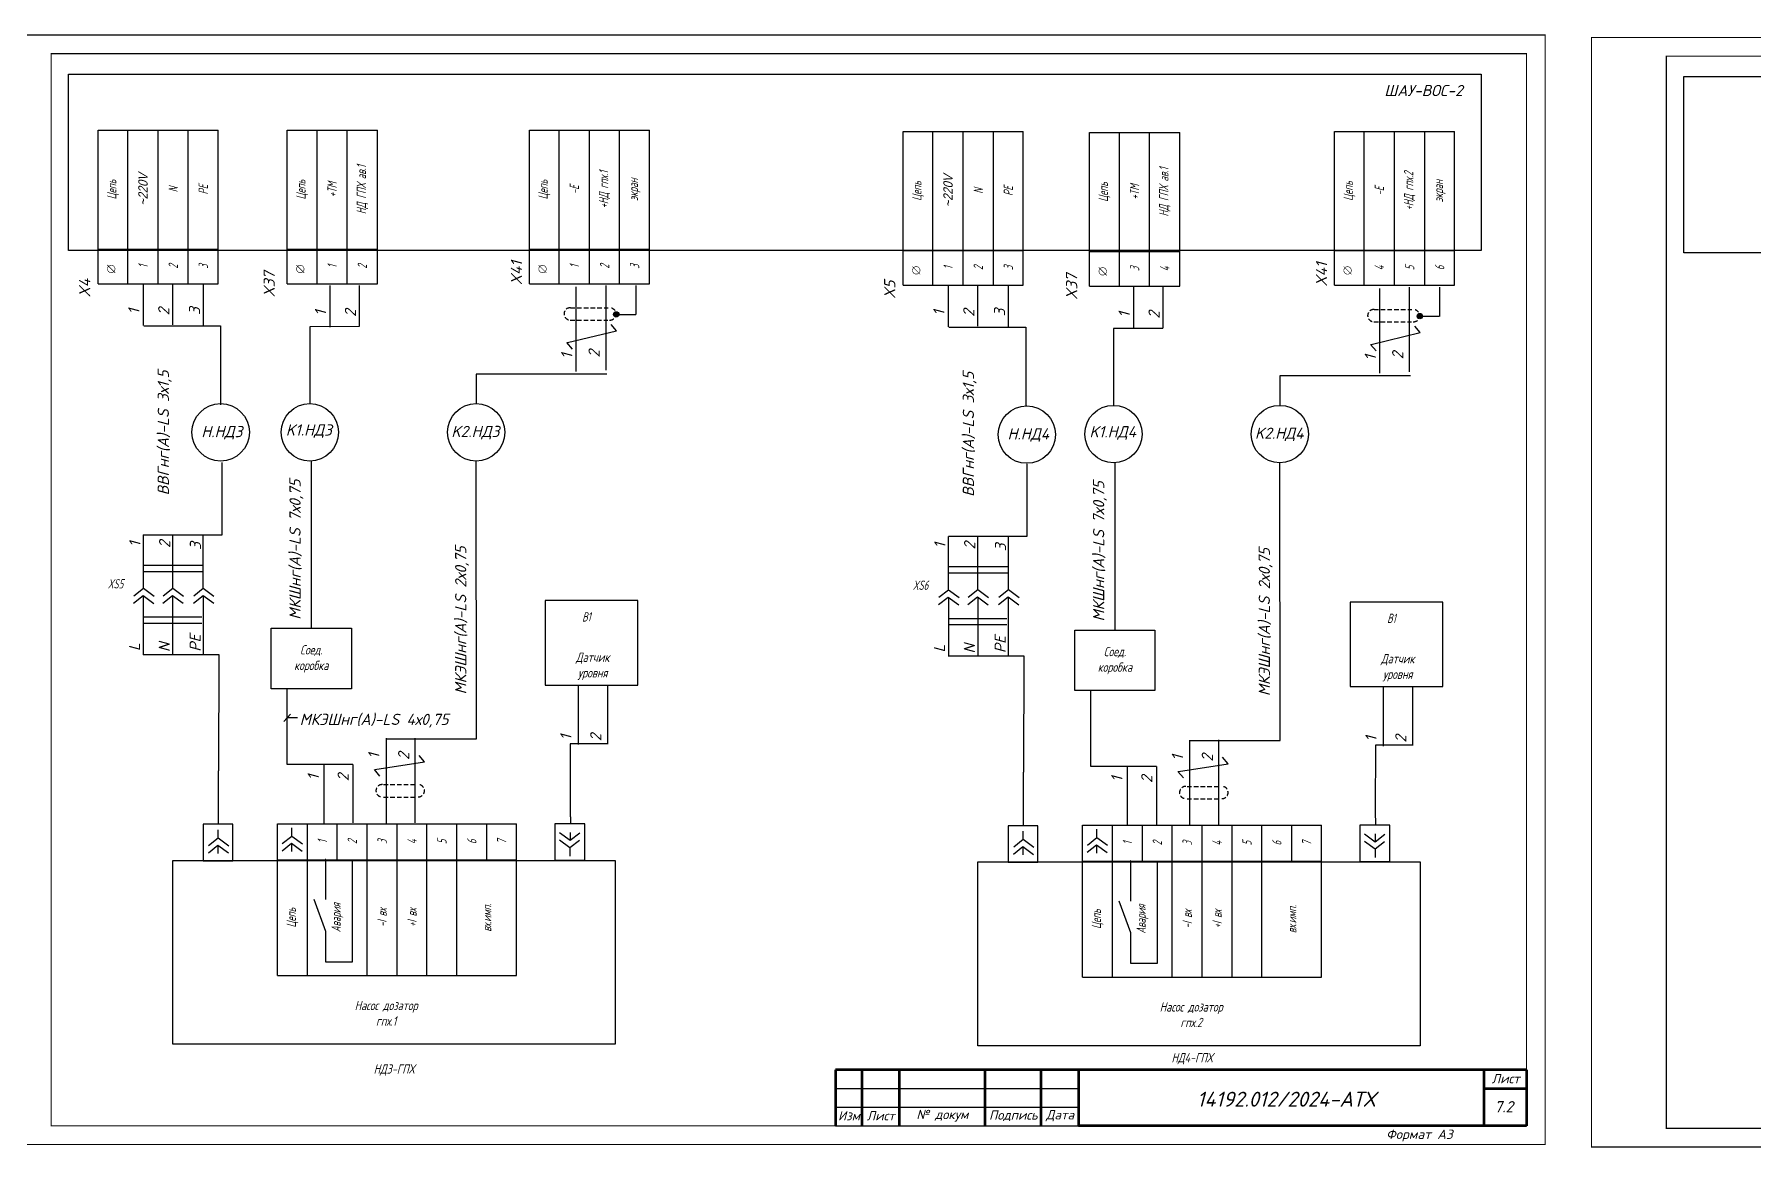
# Model space of a CAD drawing. Header units: millimetres. Extents: x 1510 to 10524, y 7125 to 13164.
# Drawn here: x 3876.2 to 4336.5, y 8695 to 8993 of the extents above; entities that cross this region are included whole.
import ezdxf
from ezdxf.enums import TextEntityAlignment as Align

# ---------------------------------------------------------------- set-up
doc = ezdxf.new("R2010")
doc.units = ezdxf.units.MM
doc.header["$LTSCALE"] = 4
doc.set_wipeout_variables(frame=1)
for name, pattern in [('ACAD_ISO02W100', [15, 12, -3]), ('DASHED', [0.75, 0.5, -0.25]), ('SolidLine', [0])]:
    doc.linetypes.add(name, pattern=pattern)
for name, color, linetype in [('G', 5, 'Continuous'), ('SYMS', 7, 'Continuous'), ('Вспомогательная', 1, 'Continuous'), ('Текст', 2, 'Continuous')]:
    doc.layers.add(name, color=color, linetype=linetype)
doc.layers.add('SHTAMP', color=7, linetype='SolidLine', lineweight=25)
doc.layers.add('Основеая', color=5, linetype='Continuous', lineweight=60)
doc.styles.add('ISOCPEUR', font='isocpeui.ttf')
doc.styles.add('Simplex00.10.00', font='simplex.shx')
doc.styles.add('Simplex25.085.15', font='', dxfattribs={"width": 0.85, "oblique": 15, "height": 2.5})
doc.styles.add('ГОСТ', font='isocpeur.ttf', dxfattribs={"oblique": 15})
doc.styles.get('Simplex25.085.15').set_extended_font_data('GOST type A')

# ---------------------------------------------------------------- blocks, each defined once
blk = doc.blocks.new('Формат А3')
at = {"color": 0, "linetype": 'Continuous', "const_width": 0.3}
for points in [[(-420, 297), (0, 297), (0, 0), (-420, 0)], [(-400, 5), (-400, 292), (-5, 292), (-5, 5)]]:
    blk.add_lwpolyline(points, close=True, dxfattribs=at)
at = {"color": 0, "linetype": 'Continuous', "style": 'Simplex00.10.00', "oblique": 15}
blk.add_text('Формат А3', height=2.5, dxfattribs=at).set_placement((-33.67, 2.75), align=Align.MIDDLE_CENTER)
blk = doc.blocks.new('*T278')
at = {"color": 0, "linetype": 'ByBlock', "lineweight": -2, "transparency": 16777216}
for p, q in [((0, 0), (0, 41.14)), ((0, 41.14), (32.16, 41.14)), ((8, 0), (8, 41.14)), ((16.08, 0), (16.08, 41.14)), ((24.16, 0), (24.16, 41.14)), ((32.16, 0), (32.16, 41.14)), ((0, 9.29), (32.16, 9.29))]:
    blk.add_line(p, q, dxfattribs=at)
at = {"color": 0, "lineweight": -2, "transparency": 16777216}
blk.add_line((0, 0), (32.16, 0), dxfattribs=at)
at = {"color": 0, "linetype": 'Continuous', "lineweight": -2, "transparency": 16777216, "char_height": 2.5, "attachment_point": 5, "rotation": 90, "style": 'Simplex25.085.15'}
for s, insert, width in [('Цепь', (4, 25.21), 28.8496), ('{\\fArial|b0|i0|c0|p34;~220V}', (12.04, 25.21), 28.8496), ('N', (20.12, 25.21), 28.8496), ('РЕ', (28.16, 25.21), 28.8496), ('1', (12.04, 4.64), 6.286), ('2', (20.12, 4.64), 6.286), ('3', (28.16, 4.64), 6.286)]:
    blk.add_mtext(s, dxfattribs=dict(at, insert=insert, width=width))
blk = doc.blocks.new('Клеммное соединение')
at = {"linetype": 'Continuous'}
blk.add_wipeout([(0, -1), (-0.44, -0.9), (-0.6, -0.8), (-0.71, -0.7), (-0.8, -0.6), (-0.87, -0.5), (-0.92, -0.4), (-0.95, -0.3), (-0.98, -0.2), (-0.99, -0.1), (-0.99, 0), (-0.99, 0.1), (-0.98, 0.2), (-0.95, 0.3), (-0.92, 0.4), (-0.87, 0.5), (-0.8, 0.6), (-0.71, 0.7), (-0.6, 0.8), (-0.44, 0.9), (0, 1), (0.44, 0.9), (0.6, 0.8), (0.71, 0.7), (0.8, 0.6), (0.87, 0.5), (0.92, 0.4), (0.95, 0.3), (0.98, 0.2), (0.99, 0.1), (1, 0), (0.99, -0.1), (0.98, -0.2), (0.95, -0.3), (0.92, -0.4), (0.87, -0.5), (0.8, -0.6), (0.71, -0.7), (0.6, -0.8), (0.44, -0.9)], dxfattribs=at)
at = {"color": 0, "linetype": 'Continuous', "lineweight": -2, "const_width": 0.15}
blk.add_lwpolyline([(-1.06, -1.06), (1.06, 1.06)], dxfattribs=at)
blk.add_lwpolyline([(-1, 0, 1), (1, 0, 1)], format="xyb", close=True, dxfattribs=at)
blk = doc.blocks.new('*T279')
at = {"color": 0, "linetype": 'ByBlock', "lineweight": -2, "transparency": 16777216}
for p, q in [((0, 0), (0, 40.67)), ((0, 40.67), (64, 40.67)), ((8, 0), (8, 40.67)), ((16, 31), (16, 40.67)), ((24, 0), (24, 40.67)), ((32, 0), (32, 40.67)), ((40, 0), (40, 40.67)), ((48, 0), (48, 40.67)), ((56, 31), (56, 40.67)), ((64, 0), (64, 40.67)), ((0, 31), (64, 31)), ((8, 0), (64, 0))]:
    blk.add_line(p, q, dxfattribs=at)
at = {"color": 0, "lineweight": -2, "transparency": 16777216}
blk.add_line((0, 0), (8, 0), dxfattribs=at)
at = {"color": 0, "linetype": 'Continuous', "lineweight": -2, "transparency": 16777216, "char_height": 2.5, "attachment_point": 5, "rotation": 90, "style": 'Simplex25.085.15'}
for s, insert, width in [('2', (20, 35.83), 6.6745), ('3', (28, 35.83), 6.6745), ('5', (44, 35.83), 6.6745), ('7', (60, 35.83), 6.6745), ('1', (12, 35.83), 6.6745), ('4', (36, 35.83), 6.6745), ('6', (52, 35.83), 6.6745), ('Авария', (16, 15.5), 27.9958), ('-I вх', (28, 15.5), 27.9958), ('+I вх', (36, 15.5), 27.9958), ('вх.имп.', (56, 15.5), 27.9958), ('Цепь', (4, 15.5), 27.9958)]:
    blk.add_mtext(s, dxfattribs=dict(at, insert=insert, width=width))
blk = doc.blocks.new('*T280')
at = {"color": 0, "linetype": 'ByBlock', "lineweight": -2, "transparency": 16777216}
for p, q in [((0, 0), (0, 41.14)), ((0, 41.14), (24.16, 41.14)), ((8, 0), (8, 41.14)), ((16.08, 0), (16.08, 41.14)), ((24.16, 0), (24.16, 41.14)), ((0, 9.29), (24.16, 9.29))]:
    blk.add_line(p, q, dxfattribs=at)
at = {"color": 0, "lineweight": -2, "transparency": 16777216}
blk.add_line((0, 0), (24.16, 0), dxfattribs=at)
at = {"color": 0, "linetype": 'Continuous', "lineweight": -2, "transparency": 16777216, "char_height": 2.5, "attachment_point": 5, "rotation": 90, "style": 'Simplex25.085.15'}
for s, insert, width in [('Цепь', (4, 25.21), 28.8496), ('+ТМ', (12.04, 25.21), 28.8496), ('НД ГПХ ав.1', (20.12, 25.21), 28.8496), ('1', (12.04, 4.64), 6.286), ('2', (20.12, 4.64), 6.286)]:
    blk.add_mtext(s, dxfattribs=dict(at, insert=insert, width=width))
blk = doc.blocks.new('*T281')
at = {"color": 0, "linetype": 'ByBlock', "lineweight": -2, "transparency": 16777216}
for p, q in [((0, 0), (0, 41.14)), ((0, 41.14), (32.16, 41.14)), ((8, 0), (8, 41.14)), ((16.08, 0), (16.08, 41.14)), ((24.16, 0), (24.16, 41.14)), ((32.16, 0), (32.16, 41.14)), ((0, 9.29), (32.16, 9.29))]:
    blk.add_line(p, q, dxfattribs=at)
at = {"color": 0, "lineweight": -2, "transparency": 16777216}
blk.add_line((0, 0), (32.16, 0), dxfattribs=at)
at = {"color": 0, "linetype": 'Continuous', "lineweight": -2, "transparency": 16777216, "char_height": 2.5, "attachment_point": 5, "rotation": 90, "style": 'Simplex25.085.15'}
for s, insert, width in [('Цепь', (4, 25.21), 28.8496), ('+НД гпх.1', (20.12, 25.21), 28.8496), ('экран', (28.16, 25.21), 28.8496), ('-E', (12.04, 25.21), 28.8496), ('1', (12.04, 4.64), 6.286), ('2', (20.12, 4.64), 6.286), ('3', (28.16, 4.64), 6.286)]:
    blk.add_mtext(s, dxfattribs=dict(at, insert=insert, width=width))
blk = doc.blocks.new('WDDOT')
for radius in [0.72, 0.449, 0.223]:
    blk.add_circle((0, 0), radius)
blk = doc.blocks.new('*T282')
at = {"color": 0, "linetype": 'ByBlock', "lineweight": -2, "transparency": 16777216}
for p, q in [((0, 0), (0, 41.14)), ((0, 41.14), (32.16, 41.14)), ((8, 0), (8, 41.14)), ((16.08, 0), (16.08, 41.14)), ((24.16, 0), (24.16, 41.14)), ((32.16, 0), (32.16, 41.14)), ((0, 9.29), (32.16, 9.29))]:
    blk.add_line(p, q, dxfattribs=at)
at = {"color": 0, "lineweight": -2, "transparency": 16777216}
blk.add_line((0, 0), (32.16, 0), dxfattribs=at)
at = {"color": 0, "linetype": 'Continuous', "lineweight": -2, "transparency": 16777216, "char_height": 2.5, "attachment_point": 5, "rotation": 90, "style": 'Simplex25.085.15'}
for s, insert, width in [('Цепь', (4, 25.21), 28.8496), ('{\\fArial|b0|i0|c0|p34;~220V}', (12.04, 25.21), 28.8496), ('N', (20.12, 25.21), 28.8496), ('РЕ', (28.16, 25.21), 28.8496), ('1', (12.04, 4.64), 6.286), ('2', (20.12, 4.64), 6.286), ('3', (28.16, 4.64), 6.286)]:
    blk.add_mtext(s, dxfattribs=dict(at, insert=insert, width=width))
blk = doc.blocks.new('*T283')
at = {"color": 0, "linetype": 'ByBlock', "lineweight": -2, "transparency": 16777216}
for p, q in [((0, 0), (0, 40.67)), ((0, 40.67), (64, 40.67)), ((8, 0), (8, 40.67)), ((16, 31), (16, 40.67)), ((24, 0), (24, 40.67)), ((32, 0), (32, 40.67)), ((40, 0), (40, 40.67)), ((48, 0), (48, 40.67)), ((56, 31), (56, 40.67)), ((64, 0), (64, 40.67)), ((0, 31), (64, 31)), ((8, 0), (64, 0))]:
    blk.add_line(p, q, dxfattribs=at)
at = {"color": 0, "lineweight": -2, "transparency": 16777216}
blk.add_line((0, 0), (8, 0), dxfattribs=at)
at = {"color": 0, "linetype": 'Continuous', "lineweight": -2, "transparency": 16777216, "char_height": 2.5, "attachment_point": 5, "rotation": 90, "style": 'Simplex25.085.15'}
for s, insert, width in [('2', (20, 35.83), 6.6745), ('3', (28, 35.83), 6.6745), ('5', (44, 35.83), 6.6745), ('7', (60, 35.83), 6.6745), ('1', (12, 35.83), 6.6745), ('4', (36, 35.83), 6.6745), ('6', (52, 35.83), 6.6745), ('Авария', (16, 15.5), 27.9958), ('-I вх', (28, 15.5), 27.9958), ('+I вх', (36, 15.5), 27.9958), ('вх.имп.', (56, 15.5), 27.9958), ('Цепь', (4, 15.5), 27.9958)]:
    blk.add_mtext(s, dxfattribs=dict(at, insert=insert, width=width))
blk = doc.blocks.new('*T284')
at = {"color": 0, "linetype": 'ByBlock', "lineweight": -2, "transparency": 16777216}
for p, q in [((0, 0), (0, 41.14)), ((0, 41.14), (32.16, 41.14)), ((8, 0), (8, 41.14)), ((16.08, 0), (16.08, 41.14)), ((24.16, 0), (24.16, 41.14)), ((32.16, 0), (32.16, 41.14)), ((0, 9.29), (32.16, 9.29))]:
    blk.add_line(p, q, dxfattribs=at)
at = {"color": 0, "lineweight": -2, "transparency": 16777216}
blk.add_line((0, 0), (32.16, 0), dxfattribs=at)
at = {"color": 0, "linetype": 'Continuous', "lineweight": -2, "transparency": 16777216, "char_height": 2.5, "attachment_point": 5, "rotation": 90, "style": 'Simplex25.085.15'}
for s, insert, width in [('Цепь', (4, 25.21), 28.8496), ('+НД гпх.2', (20.12, 25.21), 28.8496), ('экран', (28.16, 25.21), 28.8496), ('-E', (12.04, 25.21), 28.8496), ('4', (12.04, 4.64), 6.286), ('5', (20.12, 4.64), 6.286), ('6', (28.16, 4.64), 6.286)]:
    blk.add_mtext(s, dxfattribs=dict(at, insert=insert, width=width))
blk = doc.blocks.new('*T417')
at = {"color": 0, "linetype": 'ByBlock', "lineweight": -2, "transparency": 16777216}
for p, q in [((0, 0), (0, 41.14)), ((0, 41.14), (24.16, 41.14)), ((8, 0), (8, 41.14)), ((16.08, 0), (16.08, 41.14)), ((24.16, 0), (24.16, 41.14)), ((0, 9.29), (24.16, 9.29))]:
    blk.add_line(p, q, dxfattribs=at)
at = {"color": 0, "lineweight": -2, "transparency": 16777216}
blk.add_line((0, 0), (24.16, 0), dxfattribs=at)
at = {"color": 0, "linetype": 'Continuous', "lineweight": -2, "transparency": 16777216, "char_height": 2.5, "attachment_point": 5, "rotation": 90, "style": 'Simplex25.085.15'}
for s, insert, width in [('Цепь', (4, 25.21), 28.8496), ('+ТМ', (12.04, 25.21), 28.8496), ('НД ГПХ ав.1', (20.12, 25.21), 28.8496), ('3', (12.04, 4.64), 6.286), ('4', (20.12, 4.64), 6.286)]:
    blk.add_mtext(s, dxfattribs=dict(at, insert=insert, width=width))

msp = doc.modelspace()

# ---------------------------------------------------------------- linework, layer by layer
at = {"linetype": 'DASHED', "ltscale": 0.6}
for p, q in [((4019.71, 8919.79), (4029.78, 8919.79)), ((4019.66, 8916.5), (4029.71, 8916.5)), ((4234.8, 8916.03), (4244.85, 8916.03)), ((4234.85, 8919.32), (4244.92, 8919.32)), ((3969.68, 8792.14), (3978.38, 8792.14)), ((4184.81, 8791.67), (4193.52, 8791.67)), ((3969.68, 8788.83), (3978.51, 8788.83)), ((4184.81, 8788.36), (4193.64, 8788.36))]:
    msp.add_line(p, q, dxfattribs=at)
at = {"ltscale": 0.6}
for p, q in [((4032.06, 8913.63), (4030.6, 8915.35)), ((4018.91, 8910.45), (4032.08, 8913.63)), ((4234.05, 8909.98), (4247.21, 8913.16)), ((4247.2, 8913.16), (4245.74, 8914.89)), ((4020.24, 8908.72), (4018.78, 8910.45)), ((4235.38, 8908.26), (4233.92, 8909.98)), ((3968.68, 8794.44), (3967.22, 8796.16)), ((3967.35, 8796.16), (3980.67, 8798.22)), ((3980.64, 8798.21), (3979.18, 8799.93)), ((4183.81, 8793.97), (4182.35, 8795.7)), ((4182.49, 8795.7), (4195.8, 8797.75)), ((4195.77, 8797.74), (4194.31, 8799.46))]:
    msp.add_line(p, q, dxfattribs=at)
at = {"linetype": 'ACAD_ISO02W100'}
for p, q in [((4031.9, 8918), (4037.19, 8918)), ((4247.04, 8917.54), (4252.32, 8917.54))]:
    msp.add_line(p, q, dxfattribs=at)
at = {"linetype": 'Continuous', "ltscale": 0.6}
for p, q in [((3905.38, 8844.74), (3905.38, 8858.97)), ((3913.23, 8844.78), (3913.23, 8859.04)), ((3921.43, 8844.78), (3921.43, 8858.97)), ((4120.9, 8844.36), (4120.9, 8858.59)), ((4128.75, 8844.4), (4128.75, 8858.67)), ((4136.95, 8844.4), (4136.95, 8858.59)), ((3921.2, 8850.78), (3905.53, 8850.78)), ((3921.19, 8849.1), (3905.51, 8849.1)), ((4136.7, 8848.72), (4121.03, 8848.72)), ((4136.72, 8850.4), (4121.04, 8850.4)), ((3902.75, 8840.72), (3905.3, 8842.74)), ((3902.83, 8842.67), (3905.38, 8844.69)), ((3905.3, 8842.74), (3908.16, 8840.64)), ((3905.38, 8844.69), (3908.23, 8842.59)), ((3910.6, 8840.76), (3913.15, 8842.78)), ((3910.68, 8842.71), (3913.23, 8844.73)), ((3913.15, 8842.78), (3916, 8840.68)), ((3913.23, 8844.73), (3916.08, 8842.63)), ((3918.81, 8840.76), (3921.36, 8842.78)), ((3918.88, 8842.71), (3921.43, 8844.73)), ((3921.36, 8842.78), (3924.21, 8840.68)), ((3921.43, 8844.73), (3924.28, 8842.63)), ((4118.27, 8840.34), (4120.82, 8842.36)), ((4118.35, 8842.29), (4120.9, 8844.31)), ((4120.82, 8842.36), (4123.67, 8840.26)), ((4120.9, 8844.31), (4123.75, 8842.21)), ((4126.12, 8840.38), (4128.67, 8842.4)), ((4126.2, 8842.33), (4128.75, 8844.35)), ((4128.67, 8842.4), (4131.52, 8840.3)), ((4128.75, 8844.35), (4131.6, 8842.25)), ((4134.32, 8840.38), (4136.87, 8842.4)), ((4134.4, 8842.33), (4136.95, 8844.35)), ((4136.87, 8842.4), (4139.72, 8840.3)), ((4136.95, 8844.35), (4139.8, 8842.25)), ((3921.06, 8836.94), (3905.39, 8836.94)), ((3921.05, 8835.26), (3905.38, 8835.26)), ((4136.57, 8834.88), (4120.9, 8834.88)), ((4136.58, 8836.56), (4120.91, 8836.56)), ((3922.85, 8775.87), (3925.4, 8777.9)), ((3925.4, 8777.94), (3925.4, 8780.09)), ((3925.4, 8777.9), (3928.25, 8775.8)), ((3942.58, 8776.36), (3945.13, 8778.39)), ((3945.13, 8778.43), (3945.13, 8780.57)), ((3945.13, 8778.39), (3947.98, 8776.29)), ((4019.59, 8775.21), (4016.74, 8777.3)), ((4019.67, 8777.15), (4016.82, 8779.25)), ((4022.14, 8777.23), (4019.59, 8775.21)), ((4019.63, 8779.37), (4019.63, 8777.23)), ((4022.22, 8779.18), (4019.67, 8777.15)), ((4138.37, 8775.49), (4140.92, 8777.52)), ((4140.92, 8777.56), (4140.92, 8779.71)), ((4140.92, 8777.52), (4143.77, 8775.42)), ((4158.1, 8775.98), (4160.65, 8778.01)), ((4160.65, 8778.05), (4160.65, 8780.2)), ((4160.65, 8778.01), (4163.5, 8775.91)), ((4235.18, 8776.78), (4232.33, 8778.87)), ((4235.14, 8778.99), (4235.14, 8776.85)), ((4237.73, 8778.8), (4235.18, 8776.78)), ((3922.78, 8773.92), (3925.33, 8775.95)), ((3925.33, 8775.95), (3928.18, 8773.85)), ((3925.37, 8773.73), (3925.37, 8775.87)), ((3942.51, 8774.41), (3945.06, 8776.44)), ((3945.06, 8776.44), (3947.91, 8774.34)), ((3945.1, 8774.22), (3945.1, 8776.36)), ((4019.59, 8775.16), (4019.59, 8773.02)), ((4138.29, 8773.55), (4140.84, 8775.57)), ((4140.84, 8775.57), (4143.69, 8773.47)), ((4140.88, 8773.35), (4140.88, 8775.49)), ((4158.02, 8774.03), (4160.57, 8776.06)), ((4160.57, 8776.06), (4163.42, 8773.96)), ((4160.61, 8773.84), (4160.61, 8775.98)), ((4235.11, 8774.83), (4232.26, 8776.93)), ((4237.66, 8776.85), (4235.11, 8774.83)), ((4235.11, 8774.78), (4235.11, 8772.64))]:
    msp.add_line(p, q, dxfattribs=at)
at = {"ltscale": 1.2}
for p, q in [((4019.63, 8785.38), (4019.71, 8781.74)), ((4235.15, 8785), (4235.22, 8781.36)), ((3954.19, 8772.14), (3954.09, 8772.14)), ((3954.19, 8761.37), (3954.19, 8772.14)), ((3961.28, 8771.94), (3961.28, 8744.64)), ((4169.71, 8771.76), (4169.61, 8771.76)), ((4169.71, 8760.99), (4169.71, 8771.76)), ((4176.79, 8771.56), (4176.79, 8744.26)), ((3954.19, 8752.85), (3951.11, 8761.37)), ((4169.71, 8752.47), (4166.63, 8760.99)), ((3954.19, 8744.64), (3954.19, 8752.85)), ((4169.71, 8744.26), (4169.71, 8752.47)), ((3961.28, 8744.64), (3954.19, 8744.64)), ((4176.79, 8744.26), (4169.71, 8744.26))]:
    msp.add_line(p, q, dxfattribs=at)
at = {"linetype": 'Continuous', "ltscale": 0.6}
for points in [[(4012.94, 8818.75), (4037.78, 8818.75), (4037.78, 8841.4), (4012.94, 8841.4)], [(4228.46, 8818.37), (4253.3, 8818.37), (4253.3, 8841.02), (4228.46, 8841.02)]]:
    msp.add_lwpolyline(points, close=True, dxfattribs=at)
at = {"ltscale": 1.2}
for points in [[(4015.51, 8771.92), (4023.52, 8771.92), (4023.52, 8781.66), (4015.51, 8781.66)], [(3921.36, 8771.78), (3929.37, 8771.78), (3929.37, 8781.53), (3921.36, 8781.53)], [(4136.88, 8771.41), (4144.88, 8771.41), (4144.88, 8781.15), (4136.88, 8781.15)], [(4231.03, 8771.54), (4239.04, 8771.54), (4239.04, 8781.28), (4231.03, 8781.28)], [(3913.26, 8771.84), (4031.69, 8771.84), (4031.69, 8722.64), (3913.26, 8722.64)], [(4128.77, 8771.46), (4247.21, 8771.46), (4247.21, 8722.27), (4128.77, 8722.27)]]:
    msp.add_lwpolyline(points, close=True, dxfattribs=at)
at = {"linetype": 'DASHED', "ltscale": 0.6}
for centre, start, end in [((4019.64, 8918.15), 87.3959, 270), ((4030.27, 8918.13), 267.3959, 90), ((4234.77, 8917.69), 87.3959, 270), ((4245.4, 8917.67), 267.3959, 90), ((3969.29, 8790.51), 87.3959, 270), ((3978.99, 8790.5), 267.3959, 90), ((4184.42, 8790.04), 87.3959, 270), ((4194.13, 8790.04), 267.3959, 90)]:
    msp.add_arc(centre, 1.64, start, end, dxfattribs=at)
at = {"layer": 'G', "color": 3, "ltscale": 0.2}
for p, q in [((3943.88, 8797.5), (3943.88, 8817.8)), ((4159.01, 8797.04), (4159.01, 8817.33)), ((3944.73, 8810.98), (3943, 8809.01)), ((3946.63, 8810.05), (3943.88, 8810.05)), ((3961.5, 8797.5), (3943.88, 8797.5)), ((4176.64, 8797.04), (4159.01, 8797.04))]:
    msp.add_line(p, q, dxfattribs=at)
for points in [[(3939.6, 8833.99), (3961.06, 8833.99), (3961.06, 8817.8), (3939.6, 8817.8)], [(4154.74, 8833.52), (4176.19, 8833.52), (4176.19, 8817.33), (4154.74, 8817.33)]]:
    msp.add_lwpolyline(points, close=True, dxfattribs=at)
at = {"layer": 'SYMS', "linetype": 'Continuous', "ltscale": 0.2}
for p, q in [((3905.33, 8926.2), (3905.33, 8915.04)), ((3913.19, 8926.2), (3913.19, 8915.21)), ((3921.37, 8926.2), (3921.37, 8915.13)), ((3955.32, 8925.78), (3955.32, 8914.62)), ((3963.18, 8925.78), (3963.18, 8914.79)), ((4021.16, 8925.43), (4021.16, 8902.74)), ((4029.15, 8925.78), (4029.15, 8903.1)), ((4037.2, 8925.79), (4037.2, 8917.95)), ((4120.85, 8925.82), (4120.85, 8914.67)), ((4128.7, 8925.82), (4128.7, 8914.83)), ((4136.89, 8925.82), (4136.89, 8914.76)), ((4170.46, 8925.31), (4170.46, 8914.16)), ((4178.31, 8925.31), (4178.31, 8914.32)), ((4236.29, 8924.96), (4236.29, 8902.28)), ((4244.29, 8925.32), (4244.29, 8902.63)), ((4252.33, 8925.33), (4252.33, 8917.49)), ((3905.36, 8842.61), (3905.36, 8826.9)), ((3913.22, 8842.53), (3913.22, 8827.06)), ((3921.41, 8842.57), (3921.41, 8826.99)), ((4120.88, 8842.23), (4120.88, 8826.52)), ((4128.74, 8842.15), (4128.74, 8826.68)), ((4136.92, 8842.19), (4136.92, 8826.61)), ((4021.79, 8818.53), (4021.79, 8802.85)), ((4029.65, 8818.63), (4029.65, 8803.02)), ((4237.31, 8818.15), (4237.31, 8802.48)), ((4245.17, 8818.25), (4245.17, 8802.64)), ((3970.34, 8804.54), (3970.34, 8781.85)), ((3978.08, 8804.62), (3978.08, 8781.94)), ((4185.47, 8804.07), (4185.47, 8781.38)), ((4193.21, 8804.16), (4193.21, 8781.47)), ((3953.65, 8797.41), (3953.65, 8781.73)), ((3961.5, 8797.5), (3961.5, 8781.9)), ((4168.78, 8796.94), (4168.78, 8781.26)), ((4176.64, 8797.04), (4176.64, 8781.43))]:
    msp.add_line(p, q, dxfattribs=at)
for points in [[(3885.34, 8935.15), (3885.34, 8982.32), (4263.5, 8982.32), (4263.56, 8935.15)], [(4317.74, 8934.47), (4317.74, 8981.65), (4695.9, 8981.65), (4695.96, 8934.47)]]:
    msp.add_lwpolyline(points, close=True, dxfattribs=at)
at = {"layer": 'SYMS', "linetype": 'Continuous', "lineweight": 30, "ltscale": 0.2}
for points in [[(3905.53, 8914.95), (3926.07, 8914.95), (3926.07, 8893.84)], [(3963.18, 8914.79), (3949.94, 8914.67), (3949.94, 8894.13)], [(4121.04, 8914.57), (4141.59, 8914.57), (4141.59, 8893.47)], [(4178.31, 8914.2), (4165.08, 8914.2), (4165.08, 8893.67)], [(4029.47, 8902.02), (3994.47, 8902.02), (3994.47, 8894.13)], [(4244.61, 8901.56), (4209.61, 8901.56), (4209.61, 8893.67)], [(3905.37, 8859), (3926.46, 8859), (3926.46, 8878.38)], [(3950.4, 8833.99), (3950.4, 8833.99), (3950.4, 8878.78)], [(3970.5, 8804.42), (3994.55, 8804.42), (3994.48, 8878.77)], [(4165.53, 8833.52), (4165.53, 8833.52), (4165.53, 8878.31)], [(4185.63, 8803.95), (4209.68, 8803.95), (4209.61, 8878.31)], [(4120.89, 8858.62), (4141.98, 8858.62), (4141.98, 8878)], [(3905.34, 8826.98), (3925.59, 8826.98), (3925.49, 8795.83)], [(4120.86, 8826.6), (4141.1, 8826.6), (4141.01, 8795.46)], [(4029.52, 8803.08), (4019.67, 8803.08), (4019.67, 8783.56)], [(4245.03, 8802.7), (4235.19, 8802.7), (4235.15, 8785)], [(3925.49, 8781.59), (3925.49, 8781.59), (3925.49, 8795.83)], [(4141.01, 8781.21), (4141.01, 8781.21), (4141.01, 8795.46)]]:
    msp.add_lwpolyline(points, dxfattribs=at)
at = {"layer": 'SYMS', "linetype": 'Continuous', "ltscale": 0.2}
for centre in [(3926.07, 8886.45), (3949.94, 8886.45), (4141.89, 8885.83), (4165.08, 8885.99)]:
    msp.add_circle(centre, 7.68, dxfattribs=at)
at = {"layer": 'SYMS', "color": 7, "linetype": 'Continuous', "ltscale": 0.2}
for centre in [(3994.47, 8886.45), (4209.61, 8885.99)]:
    msp.add_circle(centre, 7.68, dxfattribs=at)
at = {"layer": 'Вспомогательная', "color": 7}
for p, q in [((4090.68, 8710.79), (4155.68, 8710.79)), ((4090.68, 8705.79), (4155.68, 8705.79)), ((4090.68, 8700.79), (4155.68, 8700.79))]:
    msp.add_line(p, q, dxfattribs=at)
at = {"layer": 'Основеая', "color": 7}
for p, q in [((4090.68, 8715.79), (4090.68, 8700.79)), ((4275.68, 8715.79), (4090.68, 8715.79)), ((4097.68, 8715.79), (4097.68, 8700.79)), ((4107.68, 8715.79), (4107.68, 8700.79)), ((4130.68, 8715.79), (4130.68, 8700.79)), ((4145.68, 8715.79), (4145.68, 8700.79)), ((4155.68, 8715.79), (4155.68, 8700.79)), ((4264.25, 8715.79), (4264.25, 8700.79)), ((4275.68, 8715.79), (4275.68, 8700.79)), ((4264.25, 8710.8), (4275.68, 8710.8)), ((4275.68, 8700.79), (4155.68, 8700.79))]:
    msp.add_line(p, q, dxfattribs=at)

# ---------------------------------------------------------------- block references
for name, p in [('Формат А3', (4280.68, 8695.81)), ('Формат А3', (4713.08, 8695.14)), ('*T278', (3893.25, 8926.2)), ('*T280', (3943.88, 8926.18)), ('*T281', (4008.72, 8926.19)), ('*T282', (4108.77, 8925.82)), ('*T417', (4158.69, 8925.55)), ('*T284', (4224.24, 8925.81)), ('*T279', (3941.3, 8741.02)), ('*T283', (4156.82, 8740.64))]:
    msp.add_blockref(name, p)
at = {"layer": 'SYMS', "ltscale": 0.2}
for p in [(4031.96, 8918.01), (4247.1, 8917.55)]:
    msp.add_blockref('WDDOT', p, dxfattribs=at)

# ---------------------------------------------------------------- texts
at = {"style": 'Simplex25.085.15', "oblique": 15, "width": 0.85}
for s, p in [('XS5', (3895.85, 8844.65)), ('XS6', (4111.36, 8844.27)), ('В1', (4022.84, 8835.8)), ('В1', (4238.35, 8835.42))]:
    msp.add_text(s, height=2.5, dxfattribs=at).set_placement(p)
at = {"layer": 'SHTAMP', "color": 0, "style": 'ISOCPEUR'}
msp.add_text('14192.012/2024-АТХ', height=4, dxfattribs=at).set_placement((4211.28, 8705.95), align=Align.CENTER)
at = {"layer": 'SYMS', "linetype": 'Continuous', "ltscale": 0.2, "style": 'ГОСТ', "oblique": 15}
for s, p in [('ШАУ-ВОС-2', (4237.58, 8976.44)), ('Н.НД3', (3920.89, 8885.14)), ('K1.НД3', (3943.53, 8885.57)), ('K2.НД3', (3987.83, 8885.18)), ('Н.НД4', (4136.71, 8884.52)), ('K1.НД4', (4158.66, 8885.1)), ('K2.НД4', (4202.96, 8884.71)), ('МКЭШнг(А)-LS 4х0,75', (3947.23, 8808.12))]:
    msp.add_text(s, height=3, dxfattribs=at).set_placement(p)
for s, p in [('X37', (3940.57, 8922.58)), ('X41', (4006.76, 8925.85)), ('X37', (4155.39, 8921.95)), ('X41', (4222.27, 8925.47)), ('X4', (3891.17, 8922.58)), ('X5', (4106.69, 8922.2)), ('1', (3904.33, 8918.03)), ('2', (3912.33, 8917.74)), ('3', (3920.58, 8917.84)), ('2', (3962.32, 8917.32)), ('2', (4127.85, 8917.36)), ('3', (4136.1, 8917.46)), ('1', (3954.32, 8917.6)), ('1', (4119.85, 8917.65)), ('1', (4169.46, 8917.14)), ('2', (4177.45, 8916.86)), ('1', (4020.22, 8906.1)), ('2', (4027.54, 8906.47)), ('1', (4235.35, 8905.64)), ('2', (4242.67, 8906.01)), ('ВВГнг(А)-LS 3х1,5', (3912.22, 8869.58)), ('ВВГнг(А)-LS 3х1,5', (4127.74, 8869.2)), ('МКШнг(А)-LS 7х0,75', (3947.48, 8836.29)), ('МКШнг(А)-LS 7х0,75', (4162.62, 8835.82)), ('1', (3904.57, 8855.75)), ('2', (3912.57, 8855.46)), ('3', (3920.82, 8854.97)), ('МКЭШнг(А)-LS 2х0,75', (3991.83, 8816.3)), ('1', (4120.09, 8855.37)), ('2', (4128.08, 8855.08)), ('3', (4136.34, 8854.6)), ('МКЭШнг(А)-LS 2х0,75', (4206.97, 8815.84)), ('PE', (3920.76, 8827.72)), ('PE', (4136.27, 8827.34)), ('L', (3904.5, 8827.9)), ('N', (3912.5, 8827.62)), ('L', (4120.02, 8827.52)), ('N', (4128.02, 8827.24)), ('1', (4020, 8804.02)), ('2', (4028, 8803.74)), ('1', (4235.52, 8803.64)), ('2', (4243.52, 8803.36)), ('1', (3968.57, 8799.05)), ('2', (3976.56, 8798.76)), ('1', (4183.7, 8798.58)), ('2', (4191.7, 8798.3)), ('2', (3960.37, 8793.04)), ('1', (3952.37, 8793.32)), ('1', (4167.51, 8792.86)), ('2', (4175.51, 8792.57))]:
    msp.add_text(s, height=3, rotation=90, dxfattribs=at).set_placement(p)
at = {"layer": 'SYMS', "color": 7, "linetype": 'Continuous', "ltscale": 0.2, "style": 'ГОСТ', "oblique": 15}
msp.add_text('7.2', height=3, dxfattribs=at).set_placement((4267.06, 8704.44))
at = {"layer": 'SYMS', "linetype": 'Continuous', "char_height": 2.5, "attachment_point": 2}
for s, insert, width in [('{\\Fsimplex|c204;\\Q15;\\W0.75;\\C0;Соед. коробка}', (3950.33, 8829.48), 14.7496), ('{\\Fsimplex|c204;\\Q15;\\W0.75;\\C0;Соед. коробка}', (4165.46, 8829.01), 14.7496), ('{\\Fsimplex|c204;\\Q15;\\W0.75;\\C0;Датчик уровня}', (4025.66, 8827.49), 14.7496), ('{\\Fsimplex|c204;\\Q15;\\W0.75;\\C0;Датчик уровня}', (4241.18, 8827.11), 14.7496), ('{\\Fsimplex|c204;\\Q15;\\W0.75;\\C0;Насос дозатор\\Fsimplex|c0;\\P\\Fsimplex|c204;гпх.1}', (3970.37, 8734.28), 33.5355), ('{\\Fsimplex|c204;\\Q15;\\W0.75;\\C0;Насос дозатор\\Fsimplex|c0;\\P\\Fsimplex|c204;гпх.\\Fsimplex|c0;2}', (4185.89, 8733.9), 33.5355), ('{\\Fsimplex|c204;\\Q15;\\W0.75;\\C0;НД3-ГПХ}', (3972.47, 8717.28), 33.5355), ('{\\Fsimplex|c204;\\Q15;\\W0.75;\\C0;НД4-ГПХ}', (4186.11, 8720.3), 33.5355)]:
    msp.add_mtext(s, dxfattribs=dict(at, insert=insert, width=width))
at = {"layer": 'Текст', "color": 7, "char_height": 2.5, "style": 'ГОСТ'}
for s, insert, width, attachment_point in [('{\\fISOCPEUR|b0|i0|c204|p34;Лист}', (4273.86, 8713.46), 11.4585, 6), ('{\\fISOCPEUR|b0|i0|c204|p34;Изм}', (4094.28, 8703.52), 7, 5), ('{\\fISOCPEUR|b0|i0|c204|p34;Лист}', (4102.78, 8703.52), 10, 5), ('{\\fISOCPEUR|b0|i0|c204|p34;№ докум}', (4119.28, 8703.52), 23, 5), ('{\\fISOCPEUR|b0|i0|c204|p34;Подпись}', (4138.28, 8703.52), 15, 5), ('{\\fISOCPEUR|b0|i0|c204|p34;Дата}', (4150.78, 8703.52), 10, 5)]:
    msp.add_mtext(s, dxfattribs=dict(at, insert=insert, width=width, attachment_point=attachment_point))

# ---------------------------------------------------------------- next in the draw order: block references
at = {"rotation": 90}
for p in [(3896.78, 8930.18), (3947.4, 8930.16), (4012.24, 8930.16), (4112.29, 8929.8), (4162.21, 8929.53), (4227.76, 8929.78)]:
    msp.add_blockref('Клеммное соединение', p, dxfattribs=at)

doc.saveas('drawing.dxf')
